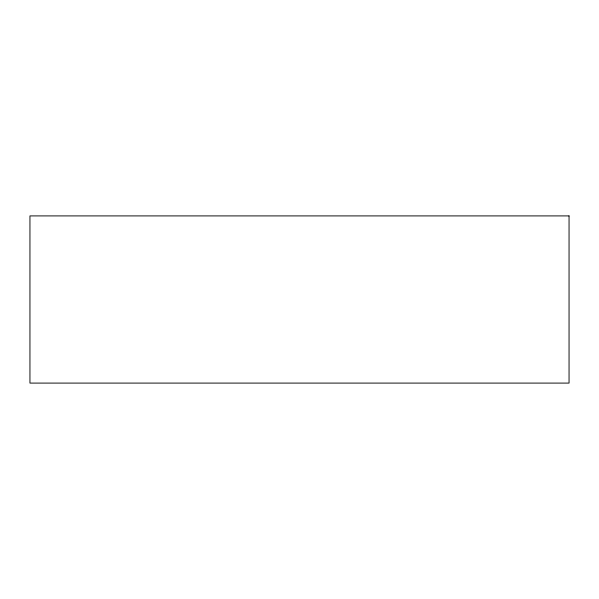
<?xml version="1.0" encoding="UTF-8"?>
<svg xmlns="http://www.w3.org/2000/svg" width="599" height="599" viewBox="0 0 599 599"><rect width="100%" height="100%" fill="white"/><g stroke="black" fill="none" stroke-linecap="round" stroke-linejoin="round"><path stroke-width="0.9" d="M569.05 215.91L29.95 215.91L29.95 383.09L569.05 383.09L569.05 215.91"/></g></svg>
